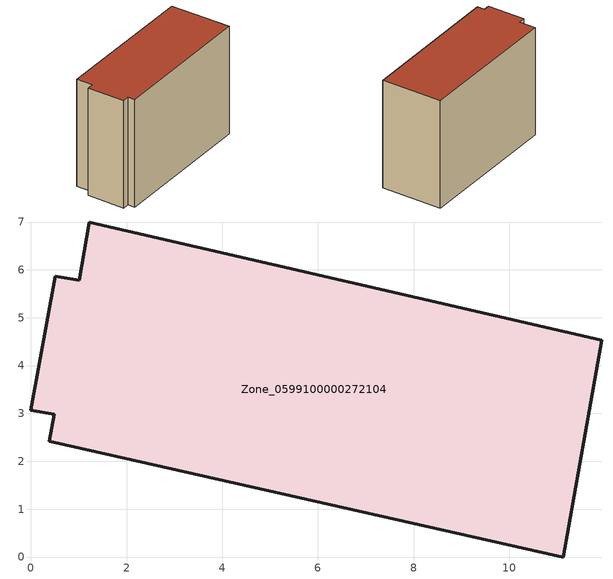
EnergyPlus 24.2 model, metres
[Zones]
Zone_0599100000272104
 floor ground (C_G): 1.22,7 11.93,4.53 11.13,0 0.39,2.42 0.49,2.98 0,3.07 0.51,5.87 1.01,5.78 z0
 wall outside (C_F): 1.01,5.78 0.51,5.87 0,3.07 0.49,2.98 0.39,2.42 11.13,0 11.93,4.53 1.22,7 1.01,5.78 z0:8.67
 roof outside (C_R): 11.93,4.53 1.22,7 1.01,5.78 0.51,5.87 0,3.07 0.49,2.98 0.39,2.42 11.13,0 z8.67
[BUILDING]
Pand.0599100000272104: North Axis=0; Terrain=City; Loads Convergence Tolerance Value=0.04; Temperature Convergence Tolerance Value=0.4; Solar Distribution=FullExterior; Maximum Number of Warmup Days=25; Minimum Number of Warmup Days=1
[Site:Location]
Rotterdam.The.Hague.AP_ZH_NLD Design_Conditions: Latitude=51.96; Longitude=4.45; Time Zone=1; Elevation=-4.5
[SITE:GROUNDTEMPERATURE:BUILDINGSURFACE]
18, 18, 18, 18, 18, 18, 18, 18, 18, 18, 18, 18
[MATERIAL] Thermal Absorptance=0.9; Solar Absorptance=0.7; Visible Absorptance=0.7
Name | Roughness | Thickness | Conductivity | Density | Specific Heat
G.TI.1946 | MediumSmooth | 0.15 | 1 | 540 | 1210
F.TI.1946 | Rough | 0.3 | 0.857143 | 1920 | 840
R.TI.1946 | MediumRough | 0.2 | 0.1 | 1500 | 1000
[CONSTRUCTION]
C_G: G.TI.1946
C_F: F.TI.1946
C_R: R.TI.1946
[ZONE]
Zone_0599100000272104: Type=1; Multiplier=1; Ceiling Height=Autocalculate; Volume=Autocalculate; Floor Area=autocalculate; Part of Total Floor Area=Yes
[ZONEINFILTRATION:DESIGNFLOWRATE]
Infil_Zone_0599100000272104: Zone or ZoneList or Space or SpaceList=Zone_0599100000272104; Schedule=AlwaysOn; Design Flow Rate Calculation Method=Flow/Area; Flow Rate per Floor Area=0.003; Constant Term Coefficient=1; Temperature Term Coefficient=0; Velocity Term Coefficient=0; Velocity Squared Term Coefficient=0
[HVACTEMPLATE:ZONE:IDEALLOADSAIRSYSTEM]
Zone_0599100000272104: Maximum Heating Supply Air Temperature=50; Minimum Cooling Supply Air Temperature=13; Maximum Heating Supply Air Humidity Ratio=0.0156; Minimum Cooling Supply Air Humidity Ratio=0.0077; Heating Limit=NoLimit; Cooling Limit=NoLimit; Dehumidification Control Type=ConstantSensibleHeatRatio; Cooling Sensible Heat Ratio=0.7; Dehumidification Setpoint=60; Humidification Control Type=None; Humidification Setpoint=30; Outdoor Air Method=None; Outdoor Air Flow Rate per Person=0.00944; Outdoor Air Flow Rate per Zone Floor Area=0; Outdoor Air Flow Rate per Zone=0; Demand Controlled Ventilation Type=None; Outdoor Air Economizer Type=NoEconomizer; Heat Recovery Type=None; Sensible Heat Recovery Effectiveness=0.7; Latent Heat Recovery Effectiveness=0.65
[ZONECONTROL:THERMOSTAT]
ThermostatControl_Zone_0599100000272104: Zone or ZoneList=Zone_0599100000272104; Control Type Schedule=DualSetpointControlType; Control 1=Thermostat_Zone_0599100000272104; Temperature Difference Between Cutout And Setpoint=0
[THERMOSTATSETPOINT:DUALSETPOINT]
Thermostat_Zone_0599100000272104: Heating Setpoint Temperature Schedule=HeatingSetpoint_Zone_0599100000272104; Cooling Setpoint Temperature Schedule=CoolingSetpoint_Zone_0599100000272104
[SCHEDULE:COMPACT]
HeatingSetpoint_Zone_0599100000272104: Through: 12/31, For: AllDays, Until: 24:00, 21
CoolingSetpoint_Zone_0599100000272104: Through: 12/31, For: AllDays, Until: 24:00, 24
DualSetpointControlType: Through: 12/31, For: AllDays, Until: 24:00, 4
AlwaysOn: Through: 12/31, For: AllDays, Until: 24:00, 1
